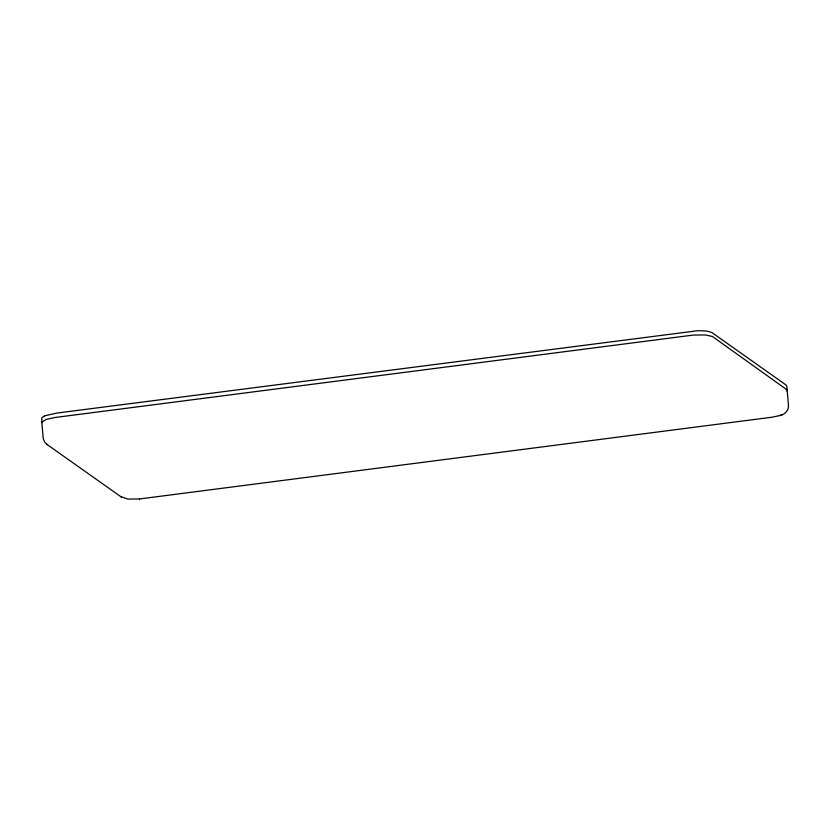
<?xml version="1.0" encoding="UTF-8"?>
<svg xmlns="http://www.w3.org/2000/svg" width="830" height="830" viewBox="0 0 830 830"><rect width="100%" height="100%" fill="white"/><g stroke="black" fill="none" stroke-linecap="round" stroke-linejoin="round"><path stroke-width="1.25" d="M787.162 389.81L786.373 390.889M44.82 415.768L41.791 417.77L41.905 422.543M781.144 415.187C785.284 413.963 788.853 410.093 788.479 405.59L786.882 386.479L786.02 384.975L711.756 332.446L706.6 331.014L697.957 330.693L56.814 413.07L44.737 415.799M139.471 498.965L772.45 417.148L780.843 415.301M780.096 415.571L781.974 414.886M139.575 498.955L127.82 499.079L120.62 496.527M787.172 389.944L712.41 336.503L705.438 334.947L693.299 335.071L54.531 417.563L46.169 419.44L41.791 422.169L43.264 438.831L44.633 442.141L47.269 444.631M46.449 444.06L121.439 497.108"/></g></svg>
